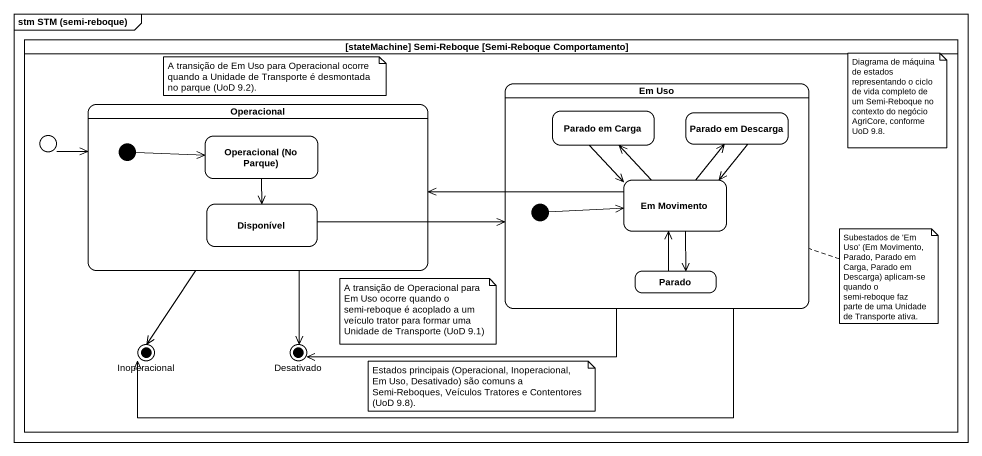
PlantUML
@startuml
mainframe stm STM (semi-reboque)
hide empty description
state "[stateMachine] Semi-Reboque [Semi-Reboque Comportamento]" as stateMachine_Semi_Reboque <<partition>> {
  state Operacional {
    state "Operacional (No Parque)" as Operacional_No_Parque
    state Disponível
    [*] -right-> Operacional_No_Parque
  }
  state "Em Uso" as Em_Uso {
    state "Parado em Carga" as Parado_em_Carga
    state "Parado em Descarga" as Parado_em_Descarga
    state "Em Movimento" as Em_Movimento
    state Parado
    [*] -right-> Em_Movimento
  }
  state entry1 <<entryPoint>>
  state Inoperacional <<end>>
  state Desativado <<end>>
}
Operacional --> Inoperacional
Operacional --> Desativado
Em_Uso -left-> Inoperacional
Em_Uso -left-> Desativado
Parado_em_Carga --> Em_Movimento
entry1 -right-> Operacional
Operacional_No_Parque --> Disponível
Parado_em_Descarga --> Em_Movimento
Em_Movimento -left-> Operacional
Em_Movimento -up-> Parado_em_Carga
Em_Movimento -up-> Parado_em_Descarga
Em_Movimento --> Parado
Disponível -right-> Em_Uso
Parado -up-> Em_Movimento
note as N1
  A transição de Em Uso para Operacional ocorre quando a Unidade de Transporte é desmontada no parque (UoD 9.2).
end note
note as N2
  Diagrama de máquina de estados representando o ciclo de vida completo de um Semi-Reboque no contexto do negócio AgriCore, conforme UoD 9.8.
end note
note right of Em_Uso : Subestados de 'Em Uso' (Em Movimento, Parado, Parado em Carga, Parado em Descarga) aplicam-se quando o semi-reboque faz parte de uma Unidade de Transporte ativa.
note as N4
  A transição de Operacional para Em Uso ocorre quando o semi-reboque é acoplado a um veículo trator para formar uma Unidade de Transporte (UoD 9.1)
end note
note as N5
  Estados principais (Operacional, Inoperacional, Em Uso, Desativado) são comuns a Semi-Reboques, Veículos Tratores e Contentores (UoD 9.8).
end note
@enduml
